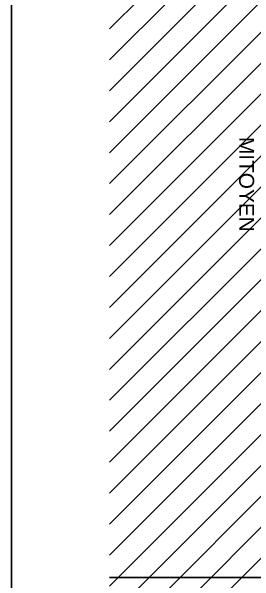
# Model space of a CAD drawing. Header units: millimetres. Extents: x 2804 to 3317, y 6834 to 7064.
# Drawn here: x 2878.46 to 2885.53, y 6920.37 to 6936.91 of the extents above; entities that cross this region are included whole.
import ezdxf

# ---------------------------------------------------------------- set-up
doc = ezdxf.new("R2010")
doc.units = ezdxf.units.MM
for name, color, linetype, lineweight in [('Legende', 7, 'Continuous', 30), ('zin menuiserie', 150, 'Continuous', 5), ('Zin mur', 30, 'Continuous', 30)]:
    doc.layers.add(name, color=color, linetype=linetype, lineweight=lineweight)
doc.layers.add('zin texte', color=33, linetype='Continuous')
doc.styles.get("Standard").update_dxf_attribs({"font": 'arial.ttf'})

msp = doc.modelspace()

# ---------------------------------------------------------------- hatches: boundary and pattern name
at = {"layer": 'zin menuiserie'}
h = msp.add_hatch(dxfattribs=at)
h.set_pattern_fill('ANSI31', scale=0.2)
h.set_pattern_definition([(45, (0, -32.72725), (-0.449012806, 0.449012806), [])])
h.paths.add_polyline_path([(2907.417, 6920.484), (2908.632, 6920.488), (2908.6, 6914.751), (2881.317, 6914.751), (2881.317, 6944.784), (2886.045, 6944.784), (2886.94, 6920.481)])

# ---------------------------------------------------------------- linework, layer by layer
at = {"layer": 'Legende'}
msp.add_lwpolyline([(2926.084, 6907.708), (2878.461, 6907.708), (2878.461, 6964.393), (2926.084, 6964.393)], close=True, dxfattribs=at)
at = {"layer": 'Zin mur'}
msp.add_line((2881.317, 6920.48), (2897.522, 6920.482), dxfattribs=at)

# ---------------------------------------------------------------- texts
at = {"layer": 'zin texte', "insert": (2885.513, 6933.266), "char_height": 0.432, "attachment_point": 1, "rotation": 270}
msp.add_mtext_dynamic_manual_height_columns('MITOYEN', width=34.10317, gutter_width=12.5, heights=[0], dxfattribs=at)

doc.saveas('drawing.dxf')
